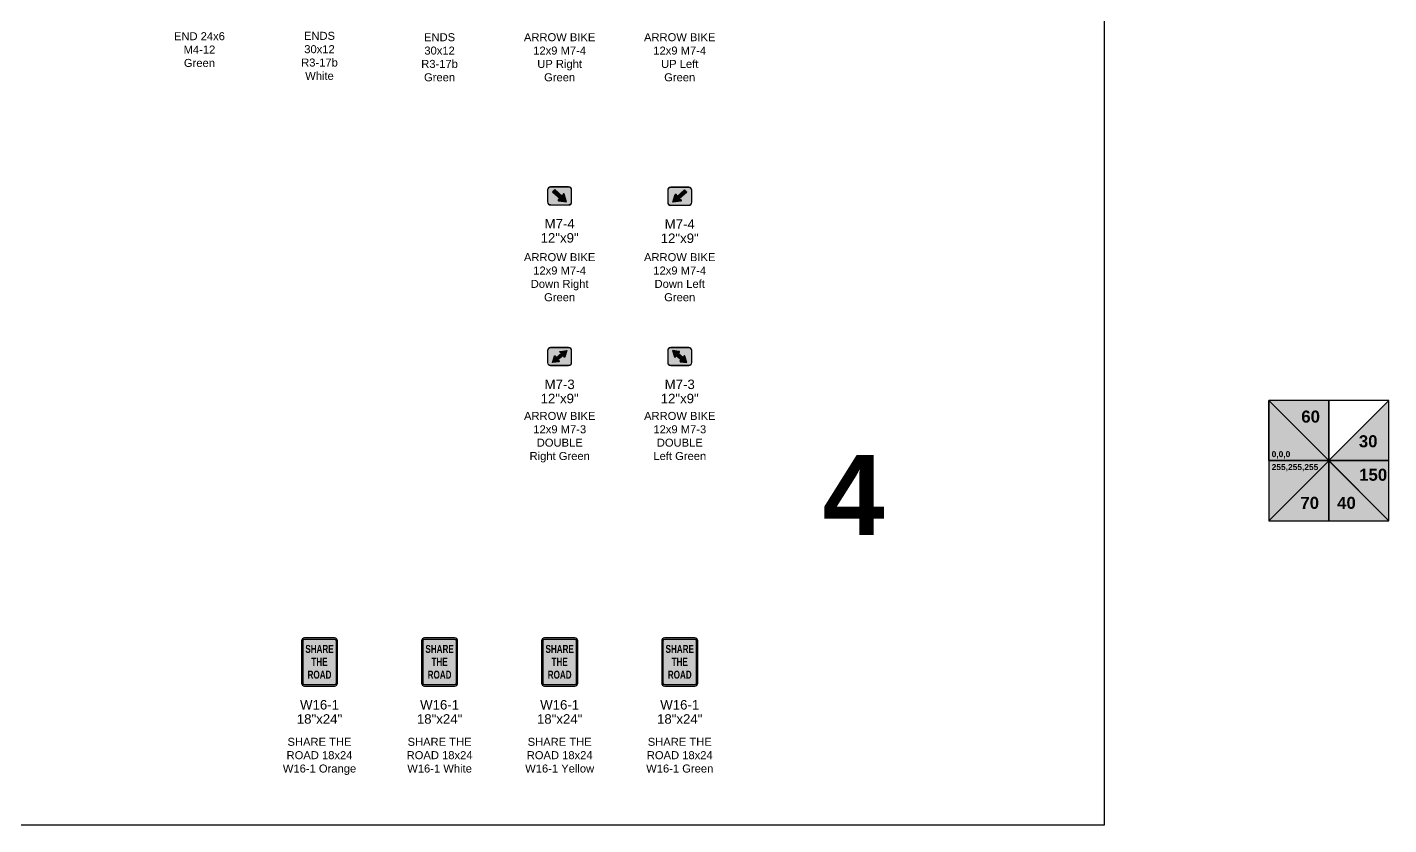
# Model space of a CAD drawing. Header units: inches. Extents: x -32 to 2634, y 197 to 1831.
# Drawn here: x 1954 to 2634, y 197 to 595 of the extents above; entities that cross this region are included whole.
import ezdxf
from ezdxf.enums import TextEntityAlignment as Align

# ---------------------------------------------------------------- set-up
doc = ezdxf.new("R2010")
doc.units = ezdxf.units.IN
doc.header["$MEASUREMENT"] = 0
doc.layers.add('NO SHOW', color=252, linetype='Continuous', plot=False)
doc.styles.add('ARIAL', font='arial.ttf')
doc.styles.add('ARIAL BOLD', font='arialbd.ttf')
doc.styles.get("Standard").update_dxf_attribs({"font": 'arial.ttf'})

# ---------------------------------------------------------------- blocks, each defined once
blk = doc.blocks.new('ARROW BIKE 12x9 M7-4 Down Right Green')
h = blk.add_hatch(color=70)
edge = h.paths.add_edge_path()
edge.add_line((5.62, 1.5), (5.62, 7.5))
edge.add_arc((4.5, 7.5), 1.13, 0, 90)
edge.add_line((4.5, 8.62), (-4.5, 8.62))
edge.add_arc((-4.5, 7.5), 1.13, 90, 180)
edge.add_line((-5.62, 7.5), (-5.62, 1.5))
edge.add_arc((-4.5, 1.5), 1.13, 180, 270)
edge.add_line((-4.5, 0.38), (4.5, 0.38))
edge.add_arc((4.5, 1.5), 1.13, 270, 360)
at = {"true_color": 0xffffff}
h = blk.add_hatch(color=7, dxfattribs=at)
edge = h.paths.add_edge_path()
edge.add_arc((-0.49, 2.42), 0.305, 121.41452, 260.96498, ccw=False)
edge.add_line((-0.65, 2.68), (0.22, 3.22))
edge.add_line((0.22, 3.22), (-3.49, 6.52))
edge.add_line((-3.49, 6.52), (-2.41, 7.73))
edge.add_line((-2.41, 7.73), (1.3, 4.43))
edge.add_line((1.3, 4.43), (1.73, 5.36))
edge.add_arc((2, 5.23), 0.305, 15.76794, 155.3184, ccw=False)
edge.add_line((2.3, 5.32), (3.37, 1.5))
edge.add_line((3.37, 1.5), (-0.54, 2.12))
blk.add_lwpolyline([(4.5, 9), (0, 9), (-4.5, 9, 0.414214), (-6, 7.5), (-6, 4.5), (-6, 1.5, 0.414214), (-4.5, 0), (0, 0), (4.5, 0, 0.414214), (6, 1.5), (6, 4.5), (6, 7.5, 0.414214)], format="xyb", close=True)
at = {"color": 7, "true_color": 0xffffff, "const_width": 0.375}
blk.add_lwpolyline([(4.5, 8.81), (-4.5, 8.81, 0.414214), (-5.81, 7.5), (-5.81, 1.5, 0.414214), (-4.5, 0.19), (4.5, 0.19, 0.414214), (5.81, 1.5), (5.81, 7.5, 0.414214)], format="xyb", close=True, dxfattribs=at)
at = {"color": 7, "true_color": 0xffffff}
blk.add_lwpolyline([(-2.41, 7.73), (-3.49, 6.52), (0.22, 3.22), (-0.65, 2.68, 0.697288), (-0.54, 2.12), (3.38, 1.5), (2.3, 5.32, 0.697288), (1.73, 5.36), (1.3, 4.43)], format="xyb", close=True, dxfattribs=at)
at = {"style": 'ARIAL'}
for tag, p in [('SIGN_NO.', (0, -9.38)), ('SIGN_DIM', (0, -16.45))]:
    blk.add_attdef(tag, text='', height=4.73, dxfattribs=at).set_placement(p, align=Align.MIDDLE)
blk = doc.blocks.new('ARROW BIKE 12x9 M7-4 Down Left Green')
h = blk.add_hatch(color=70)
edge = h.paths.add_edge_path()
edge.add_line((5.62, 1.5), (5.62, 7.5))
edge.add_arc((4.5, 7.5), 1.13, 0, 90)
edge.add_line((4.5, 8.62), (-4.5, 8.62))
edge.add_arc((-4.5, 7.5), 1.13, 90, 180)
edge.add_line((-5.62, 7.5), (-5.62, 1.5))
edge.add_arc((-4.5, 1.5), 1.13, 180, 270)
edge.add_line((-4.5, 0.38), (4.5, 0.38))
edge.add_arc((4.5, 1.5), 1.13, 270, 360)
at = {"true_color": 0xffffff}
h = blk.add_hatch(color=7, dxfattribs=at)
edge = h.paths.add_edge_path()
edge.add_arc((0.49, 2.42), 0.305, -80.96498, 58.58548)
edge.add_line((0.65, 2.68), (-0.22, 3.22))
edge.add_line((-0.22, 3.22), (3.49, 6.52))
edge.add_line((3.49, 6.52), (2.41, 7.73))
edge.add_line((2.41, 7.73), (-1.3, 4.43))
edge.add_line((-1.3, 4.43), (-1.73, 5.36))
edge.add_arc((-2, 5.23), 0.305, 24.6816, 164.23206)
edge.add_line((-2.3, 5.32), (-3.37, 1.5))
edge.add_line((-3.37, 1.5), (0.54, 2.12))
blk.add_lwpolyline([(4.5, 9), (0, 9), (-4.5, 9, 0.414214), (-6, 7.5), (-6, 4.5), (-6, 1.5, 0.414214), (-4.5, 0), (0, 0), (4.5, 0, 0.414214), (6, 1.5), (6, 4.5), (6, 7.5, 0.414214)], format="xyb", close=True)
at = {"color": 7, "true_color": 0xffffff, "const_width": 0.375}
blk.add_lwpolyline([(4.5, 8.81), (-4.5, 8.81, 0.414214), (-5.81, 7.5), (-5.81, 1.5, 0.414214), (-4.5, 0.19), (4.5, 0.19, 0.414214), (5.81, 1.5), (5.81, 7.5, 0.414214)], format="xyb", close=True, dxfattribs=at)
at = {"color": 7, "true_color": 0xffffff}
blk.add_lwpolyline([(2.41, 7.73), (3.49, 6.52), (-0.22, 3.22), (0.65, 2.68, -0.697288), (0.54, 2.12), (-3.38, 1.5), (-2.3, 5.32, -0.697288), (-1.73, 5.36), (-1.3, 4.43)], format="xyb", close=True, dxfattribs=at)
at = {"style": 'ARIAL'}
for tag, p in [('SIGN_NO.', (0, -9.38)), ('SIGN_DIM', (0, -16.45))]:
    blk.add_attdef(tag, text='', height=4.73, dxfattribs=at).set_placement(p, align=Align.MIDDLE)
blk = doc.blocks.new('ARROW BIKE 12x9 M7-3 Double Right Green')
h = blk.add_hatch(color=70)
edge = h.paths.add_edge_path()
edge.add_line((5.62, 1.5), (5.62, 7.5))
edge.add_arc((4.5, 7.5), 1.13, 0, 90)
edge.add_line((4.5, 8.62), (-4.5, 8.62))
edge.add_arc((-4.5, 7.5), 1.13, 90, 180)
edge.add_line((-5.62, 7.5), (-5.62, 1.5))
edge.add_arc((-4.5, 1.5), 1.13, 180, 270)
edge.add_line((-4.5, 0.38), (4.5, 0.38))
edge.add_arc((4.5, 1.5), 1.13, 270, 360)
at = {"true_color": 0xffffff}
h = blk.add_hatch(color=7, dxfattribs=at)
edge = h.paths.add_edge_path()
edge.add_arc((-0.33, 2.17), 0.258, 277.01217, 416.56263)
edge.add_line((-0.18, 2.38), (-0.91, 2.86))
edge.add_line((-0.91, 2.86), (1.78, 5.08))
edge.add_line((1.78, 5.08), (2.12, 4.29))
edge.add_arc((2.35, 4.38), 0.258, 202.65875, 342.20921)
edge.add_line((2.6, 4.31), (3.62, 7.5))
edge.add_line((3.62, 7.5), (0.3, 7.09))
edge.add_arc((0.33, 6.83), 0.258, 97.01217, 236.56263)
edge.add_line((0.18, 6.62), (0.91, 6.14))
edge.add_line((0.91, 6.14), (-1.78, 3.92))
edge.add_line((-1.78, 3.92), (-2.12, 4.71))
edge.add_arc((-2.35, 4.62), 0.258, 22.65875, 162.20921)
edge.add_line((-2.6, 4.69), (-3.63, 1.5))
edge.add_line((-3.63, 1.5), (-0.3, 1.91))
blk.add_lwpolyline([(4.5, 9), (0, 9), (-4.5, 9, 0.414214), (-6, 7.5), (-6, 4.5), (-6, 1.5, 0.414214), (-4.5, 0), (0, 0), (4.5, 0, 0.414214), (6, 1.5), (6, 4.5), (6, 7.5, 0.414214)], format="xyb", close=True)
at = {"color": 7, "true_color": 0xffffff, "const_width": 0.375}
blk.add_lwpolyline([(4.5, 8.81), (-4.5, 8.81, 0.414214), (-5.81, 7.5), (-5.81, 1.5, 0.414214), (-4.5, 0.19), (4.5, 0.19, 0.414214), (5.81, 1.5), (5.81, 7.5, 0.414214)], format="xyb", close=True, dxfattribs=at)
at = {"color": 7, "true_color": 0xffffff}
blk.add_lwpolyline([(-1.78, 3.92), (0.91, 6.14), (0.18, 6.62, -0.697288), (0.3, 7.09), (3.62, 7.5), (2.6, 4.31, -0.697288), (2.12, 4.29), (1.78, 5.08), (-0.91, 2.86), (-0.18, 2.38, -0.697288), (-0.3, 1.91), (-3.63, 1.5), (-2.6, 4.69, -0.697288), (-2.12, 4.71), (-1.78, 3.92)], format="xyb", dxfattribs=at)
at = {"style": 'ARIAL'}
for tag, p in [('SIGN_NO.', (0, -9.38)), ('SIGN_DIM', (0, -16.45))]:
    blk.add_attdef(tag, text='', height=4.73, dxfattribs=at).set_placement(p, align=Align.MIDDLE)
blk = doc.blocks.new('ARROW BIKE 12x9 M7-3 Double Left Green')
h = blk.add_hatch(color=70)
edge = h.paths.add_edge_path()
edge.add_line((5.62, 1.5), (5.62, 7.5))
edge.add_arc((4.5, 7.5), 1.13, 0, 90)
edge.add_line((4.5, 8.62), (-4.5, 8.62))
edge.add_arc((-4.5, 7.5), 1.13, 90, 180)
edge.add_line((-5.62, 7.5), (-5.62, 1.5))
edge.add_arc((-4.5, 1.5), 1.13, 180, 270)
edge.add_line((-4.5, 0.38), (4.5, 0.38))
edge.add_arc((4.5, 1.5), 1.13, 270, 360)
at = {"true_color": 0xffffff}
h = blk.add_hatch(color=7, dxfattribs=at)
edge = h.paths.add_edge_path()
edge.add_arc((0.33, 2.17), 0.258, 123.43737, 262.98783, ccw=False)
edge.add_line((0.18, 2.38), (0.91, 2.86))
edge.add_line((0.91, 2.86), (-1.78, 5.08))
edge.add_line((-1.78, 5.08), (-2.12, 4.29))
edge.add_arc((-2.35, 4.38), 0.258, 197.79079, 337.34125, ccw=False)
edge.add_line((-2.6, 4.31), (-3.62, 7.5))
edge.add_line((-3.62, 7.5), (-0.3, 7.09))
edge.add_arc((-0.33, 6.83), 0.258, 303.43737, 442.98783, ccw=False)
edge.add_line((-0.18, 6.62), (-0.91, 6.14))
edge.add_line((-0.91, 6.14), (1.78, 3.92))
edge.add_line((1.78, 3.92), (2.12, 4.71))
edge.add_arc((2.35, 4.62), 0.258, 377.79079, 517.34125, ccw=False)
edge.add_line((2.6, 4.69), (3.63, 1.5))
edge.add_line((3.63, 1.5), (0.3, 1.91))
blk.add_lwpolyline([(4.5, 9), (0, 9), (-4.5, 9, 0.414214), (-6, 7.5), (-6, 4.5), (-6, 1.5, 0.414214), (-4.5, 0), (0, 0), (4.5, 0, 0.414214), (6, 1.5), (6, 4.5), (6, 7.5, 0.414214)], format="xyb", close=True)
at = {"color": 7, "true_color": 0xffffff, "const_width": 0.375}
blk.add_lwpolyline([(4.5, 8.81), (-4.5, 8.81, 0.414214), (-5.81, 7.5), (-5.81, 1.5, 0.414214), (-4.5, 0.19), (4.5, 0.19, 0.414214), (5.81, 1.5), (5.81, 7.5, 0.414214)], format="xyb", close=True, dxfattribs=at)
at = {"color": 7, "true_color": 0xffffff}
blk.add_lwpolyline([(1.78, 3.92), (-0.91, 6.14), (-0.18, 6.62, 0.697288), (-0.3, 7.09), (-3.62, 7.5), (-2.6, 4.31, 0.697288), (-2.12, 4.29), (-1.78, 5.08), (0.91, 2.86), (0.18, 2.38, 0.697288), (0.3, 1.91), (3.63, 1.5), (2.6, 4.69, 0.697288), (2.12, 4.71), (1.78, 3.92)], format="xyb", dxfattribs=at)
at = {"style": 'ARIAL'}
for tag, p in [('SIGN_NO.', (0, -9.38)), ('SIGN_DIM', (0, -16.45))]:
    blk.add_attdef(tag, text='', height=4.73, dxfattribs=at).set_placement(p, align=Align.MIDDLE)
blk = doc.blocks.new('SHARE THE ROAD 18x24 W16-1 Orange')
h = blk.add_hatch(color=30)
edge = h.paths.add_edge_path()
edge.add_line((7.5, 24), (-7.5, 24))
edge.add_arc((-7.5, 22.5), 1.5, 90, 180)
edge.add_line((-9, 22.5), (-9, 1.5))
edge.add_arc((-7.5, 1.5), 1.5, 180, 270)
edge.add_line((-7.5, 0), (7.5, 0))
edge.add_arc((7.5, 1.5), 1.5, 270, 360)
edge.add_line((9, 1.5), (9, 22.5))
edge.add_arc((7.5, 22.5), 1.5, 0, 90)
at = {"color": 30}
blk.add_lwpolyline([(0, 24), (-7.5, 24, 0.414214), (-9, 22.5), (-9, 12), (-9, 1.5, 0.414214), (-7.5, 0), (0, 0), (7.5, 0, 0.414214), (9, 1.5), (9, 12), (9, 22.5, 0.414214), (7.5, 24)], format="xyb", close=True, dxfattribs=at)
at = {"color": 18, "true_color": 0x000000, "const_width": 0.625}
blk.add_lwpolyline([(7.5, 23.31), (-7.5, 23.31, 0.414214), (-8.31, 22.5), (-8.31, 1.5, 0.414214), (-7.5, 0.69), (7.5, 0.69, 0.414214), (8.31, 1.5), (8.31, 22.5, 0.414214)], format="xyb", close=True, dxfattribs=at)
at = {"color": 18, "true_color": 0x000000, "style": 'ARIAL BOLD', "width": 0.725}
for s, p in [('SHARE', (0, 16.5)), ('THE', (0, 10.07)), ('ROAD', (0, 3.65))]:
    blk.add_text(s, height=4, dxfattribs=at).set_placement(p, align=Align.CENTER)
at = {"style": 'ARIAL'}
for tag, p in [('SIGN_NUM', (0, -9.38)), ('SIGN_DIM', (0, -16.45))]:
    blk.add_attdef(tag, text='', height=4.73, dxfattribs=at).set_placement(p, align=Align.MIDDLE)
blk = doc.blocks.new('SHARE THE ROAD 18x24 W16-1 Green')
h = blk.add_hatch(color=60)
edge = h.paths.add_edge_path()
edge.add_line((7.5, 24), (-7.5, 24))
edge.add_arc((-7.5, 22.5), 1.5, 90, 180)
edge.add_line((-9, 22.5), (-9, 1.5))
edge.add_arc((-7.5, 1.5), 1.5, 180, 270)
edge.add_line((-7.5, 0), (7.5, 0))
edge.add_arc((7.5, 1.5), 1.5, 270, 360)
edge.add_line((9, 1.5), (9, 22.5))
edge.add_arc((7.5, 22.5), 1.5, 0, 90)
at = {"color": 60}
blk.add_lwpolyline([(0, 24), (-7.5, 24, 0.414214), (-9, 22.5), (-9, 12), (-9, 1.5, 0.414214), (-7.5, 0), (0, 0), (7.5, 0, 0.414214), (9, 1.5), (9, 12), (9, 22.5, 0.414214), (7.5, 24)], format="xyb", close=True, dxfattribs=at)
at = {"color": 18, "true_color": 0x000000, "const_width": 0.625}
blk.add_lwpolyline([(7.5, 23.31), (-7.5, 23.31, 0.414214), (-8.31, 22.5), (-8.31, 1.5, 0.414214), (-7.5, 0.69), (7.5, 0.69, 0.414214), (8.31, 1.5), (8.31, 22.5, 0.414214)], format="xyb", close=True, dxfattribs=at)
at = {"color": 18, "true_color": 0x000000, "style": 'ARIAL BOLD', "width": 0.725}
for s, p in [('SHARE', (0, 16.5)), ('THE', (0, 10.07)), ('ROAD', (0, 3.65))]:
    blk.add_text(s, height=4, dxfattribs=at).set_placement(p, align=Align.CENTER)
at = {"style": 'ARIAL'}
for tag, p in [('SIGN_NUM', (0, -9.38)), ('SIGN_DIM', (0, -16.45))]:
    blk.add_attdef(tag, text='', height=4.73, dxfattribs=at).set_placement(p, align=Align.MIDDLE)
blk = doc.blocks.new('SHARE THE ROAD 18x24 W16-1 White')
at = {"true_color": 0xffffff}
h = blk.add_hatch(color=7, dxfattribs=at)
edge = h.paths.add_edge_path()
edge.add_line((7.5, 24), (-7.5, 24))
edge.add_arc((-7.5, 22.5), 1.5, 90, 180)
edge.add_line((-9, 22.5), (-9, 1.5))
edge.add_arc((-7.5, 1.5), 1.5, 180, 270)
edge.add_line((-7.5, 0), (7.5, 0))
edge.add_arc((7.5, 1.5), 1.5, 270, 360)
edge.add_line((9, 1.5), (9, 22.5))
edge.add_arc((7.5, 22.5), 1.5, 0, 90)
blk.add_lwpolyline([(0, 24), (-7.5, 24, 0.414214), (-9, 22.5), (-9, 12), (-9, 1.5, 0.414214), (-7.5, 0), (0, 0), (7.5, 0, 0.414214), (9, 1.5), (9, 12), (9, 22.5, 0.414214), (7.5, 24)], format="xyb", close=True)
at = {"color": 18, "true_color": 0x000000, "const_width": 0.625}
blk.add_lwpolyline([(7.5, 23.31), (-7.5, 23.31, 0.414214), (-8.31, 22.5), (-8.31, 1.5, 0.414214), (-7.5, 0.69), (7.5, 0.69, 0.414214), (8.31, 1.5), (8.31, 22.5, 0.414214)], format="xyb", close=True, dxfattribs=at)
at = {"color": 18, "true_color": 0x000000, "style": 'ARIAL BOLD', "width": 0.725}
for s, p in [('SHARE', (0, 16.5)), ('THE', (0, 10.07)), ('ROAD', (0, 3.65))]:
    blk.add_text(s, height=4, dxfattribs=at).set_placement(p, align=Align.CENTER)
at = {"style": 'ARIAL'}
for tag, p in [('SIGN_NUM', (0, -9.38)), ('SIGN_DIM', (0, -16.45))]:
    blk.add_attdef(tag, text='', height=4.73, dxfattribs=at).set_placement(p, align=Align.MIDDLE)
blk = doc.blocks.new('SHARE THE ROAD 18x24 W16-1 Yellow')
h = blk.add_hatch(color=40)
edge = h.paths.add_edge_path()
edge.add_line((7.5, 24), (-7.5, 24))
edge.add_arc((-7.5, 22.5), 1.5, 90, 180)
edge.add_line((-9, 22.5), (-9, 1.5))
edge.add_arc((-7.5, 1.5), 1.5, 180, 270)
edge.add_line((-7.5, 0), (7.5, 0))
edge.add_arc((7.5, 1.5), 1.5, 270, 360)
edge.add_line((9, 1.5), (9, 22.5))
edge.add_arc((7.5, 22.5), 1.5, 0, 90)
at = {"color": 40}
blk.add_lwpolyline([(0, 24), (-7.5, 24, 0.414214), (-9, 22.5), (-9, 12), (-9, 1.5, 0.414214), (-7.5, 0), (0, 0), (7.5, 0, 0.414214), (9, 1.5), (9, 12), (9, 22.5, 0.414214), (7.5, 24)], format="xyb", close=True, dxfattribs=at)
at = {"color": 18, "true_color": 0x000000, "const_width": 0.625}
blk.add_lwpolyline([(7.5, 23.31), (-7.5, 23.31, 0.414214), (-8.31, 22.5), (-8.31, 1.5, 0.414214), (-7.5, 0.69), (7.5, 0.69, 0.414214), (8.31, 1.5), (8.31, 22.5, 0.414214)], format="xyb", close=True, dxfattribs=at)
at = {"color": 18, "true_color": 0x000000, "style": 'ARIAL BOLD', "width": 0.725}
for s, p in [('SHARE', (0, 16.5)), ('THE', (0, 10.07)), ('ROAD', (0, 3.65))]:
    blk.add_text(s, height=4, dxfattribs=at).set_placement(p, align=Align.CENTER)
at = {"style": 'ARIAL'}
for tag, p in [('SIGN_NUM', (0, -9.38)), ('SIGN_DIM', (0, -16.45))]:
    blk.add_attdef(tag, text='', height=4.73, dxfattribs=at).set_placement(p, align=Align.MIDDLE)

msp = doc.modelspace()

# ---------------------------------------------------------------- hatches: boundary and pattern name
at = {"true_color": 0x000000}
msp.add_hatch(color=18, dxfattribs=at).paths.add_polyline_path([(2574.28, 409.02), (2574.28, 379.02), (2604.28, 379.02)])
for color, points in [(60, [(2604.28, 409.02), (2574.28, 409.02), (2604.28, 379.02)]), (30, [(2634.28, 409.02), (2604.28, 379.02), (2634.28, 379.02)]), (70, [(2574.28, 349.02), (2604.28, 349.02), (2604.28, 379.02)]), (40, [(2604.28, 379.02), (2604.28, 349.02), (2634.28, 349.02)]), (150, [(2604.28, 379.02), (2634.28, 349.02), (2634.28, 379.02)])]:
    msp.add_hatch(color=color).paths.add_polyline_path(points)
at = {"true_color": 0xffffff}
msp.add_hatch(color=7, dxfattribs=at).paths.add_polyline_path([(2574.28, 379.02), (2574.28, 349.02), (2604.28, 379.02)])

# ---------------------------------------------------------------- linework, layer by layer
for points in [[(2604.28, 379.02), (2574.28, 379.02), (2574.28, 409.02)], [(2634.28, 379.02), (2604.28, 379.02), (2634.28, 349.02)]]:
    msp.add_lwpolyline(points, close=True)
at = {"layer": 'NO SHOW', "color": 4}
msp.add_lwpolyline([(1229.99, 197.2), (2492.24, 197.2), (2492.24, 1013.95), (1229.99, 1013.95)], close=True, dxfattribs=at)
at = {"layer": 'NO SHOW', "color": 7}
msp.add_lwpolyline([(2574.28, 349.02), (2634.28, 349.02), (2634.28, 409.02), (2574.28, 409.02), (2574.28, 349.02), (2634.28, 409.02), (2574.28, 409.02), (2634.28, 349.02), (2604.28, 379.02), (2604.28, 349.02), (2604.28, 409.02), (2604.28, 379.02), (2574.28, 379.02), (2634.28, 379.02)], dxfattribs=at)

# ---------------------------------------------------------------- block references
for name, p, values in [('ARROW BIKE 12x9 M7-4 Down Right Green', (2219.99, 506.66), {'SIGN_NO.': 'M7-4', 'SIGN_DIM': '12"x9"'}), ('ARROW BIKE 12x9 M7-4 Down Left Green', (2279.99, 506.47), {'SIGN_NO.': 'M7-4', 'SIGN_DIM': '12"x9"'}), ('ARROW BIKE 12x9 M7-3 Double Right Green', (2219.99, 426.47), {'SIGN_NO.': 'M7-3', 'SIGN_DIM': '12"x9"'}), ('ARROW BIKE 12x9 M7-3 Double Left Green', (2279.99, 426.47), {'SIGN_NO.': 'M7-3', 'SIGN_DIM': '12"x9"'}), ('SHARE THE ROAD 18x24 W16-1 Orange', (2100, 266.47), {'SIGN_NUM': 'W16-1', 'SIGN_DIM': '18"x24"'}), ('SHARE THE ROAD 18x24 W16-1 White', (2160, 266.47), {'SIGN_NUM': 'W16-1', 'SIGN_DIM': '18"x24"'}), ('SHARE THE ROAD 18x24 W16-1 Yellow', (2220, 266.47), {'SIGN_NUM': 'W16-1', 'SIGN_DIM': '18"x24"'}), ('SHARE THE ROAD 18x24 W16-1 Green', (2280, 266.47), {'SIGN_NUM': 'W16-1', 'SIGN_DIM': '18"x24"'})]:
    msp.add_blockref(name, p).add_auto_attribs(values)

# ---------------------------------------------------------------- texts
at = {"style": 'ARIAL BOLD'}
for s, p in [('60', (2590.57, 397.98)), ('30', (2619.33, 385.67)), ('150', (2619.49, 368.95)), ('70', (2590.11, 354.91)), ('40', (2608.48, 354.91))]:
    msp.add_text(s, height=6, dxfattribs=at).set_placement(p)
at = {"color": 7, "true_color": 0xffffff, "style": 'ARIAL BOLD'}
msp.add_text('0,0,0', height=3, dxfattribs=at).set_placement((2575.77, 380.72))
at = {"color": 18, "true_color": 0x000000, "style": 'ARIAL BOLD'}
msp.add_text('255,255,255', height=3, dxfattribs=at).set_placement((2575.77, 374.28))
at = {"color": 1, "char_height": 4, "attachment_point": 2}
for s, insert, width in [('END 24x6\\PM4-12\\PGreen', (2040, 592.89), 36.7545), ('ENDS\\P30x12\\PR3-17b\\PWhite', (2099.99, 593.08), 36.7545), ('ENDS\\P30x12\\PR3-17b\\PGreen', (2159.99, 592.39), 36.7545), ('ARROW BIKE 12x9 M7-4\\PUP Right Green', (2219.99, 592.39), 36.7545), ('ARROW BIKE 12x9 M7-4\\PUP Left \\PGreen', (2279.99, 592.39), 36.7545), ('ARROW BIKE 12x9 M7-4\\PDown Right Green', (2219.99, 482.58), 36.7545), ('ARROW BIKE 12x9 M7-4\\PDown Left Green', (2279.99, 482.58), 36.7545), ('ARROW BIKE 12x9 M7-3 DOUBLE Right Green', (2220.03, 403.31), 36.7545), ('ARROW BIKE 12x9 M7-3 DOUBLE\\PLeft Green', (2280.03, 403.31), 36.7545), ('SHARE THE ROAD 18x24 W16-1 Orange', (2100, 240.61), 41.6735), ('SHARE THE ROAD 18x24 \\PW16-1 White', (2160, 240.61), 41.6735), ('SHARE THE ROAD 18x24 \\PW16-1 Yellow', (2220, 240.61), 41.6735), ('SHARE THE ROAD 18x24 \\PW16-1 Green', (2280, 240.61), 41.6735)]:
    msp.add_mtext(s, dxfattribs=dict(at, insert=insert, width=width))
at = {"layer": 'NO SHOW', "style": 'ARIAL BOLD'}
msp.add_text('4', height=40, dxfattribs=at).set_placement((2351.33, 341.86))

doc.saveas('drawing.dxf')
